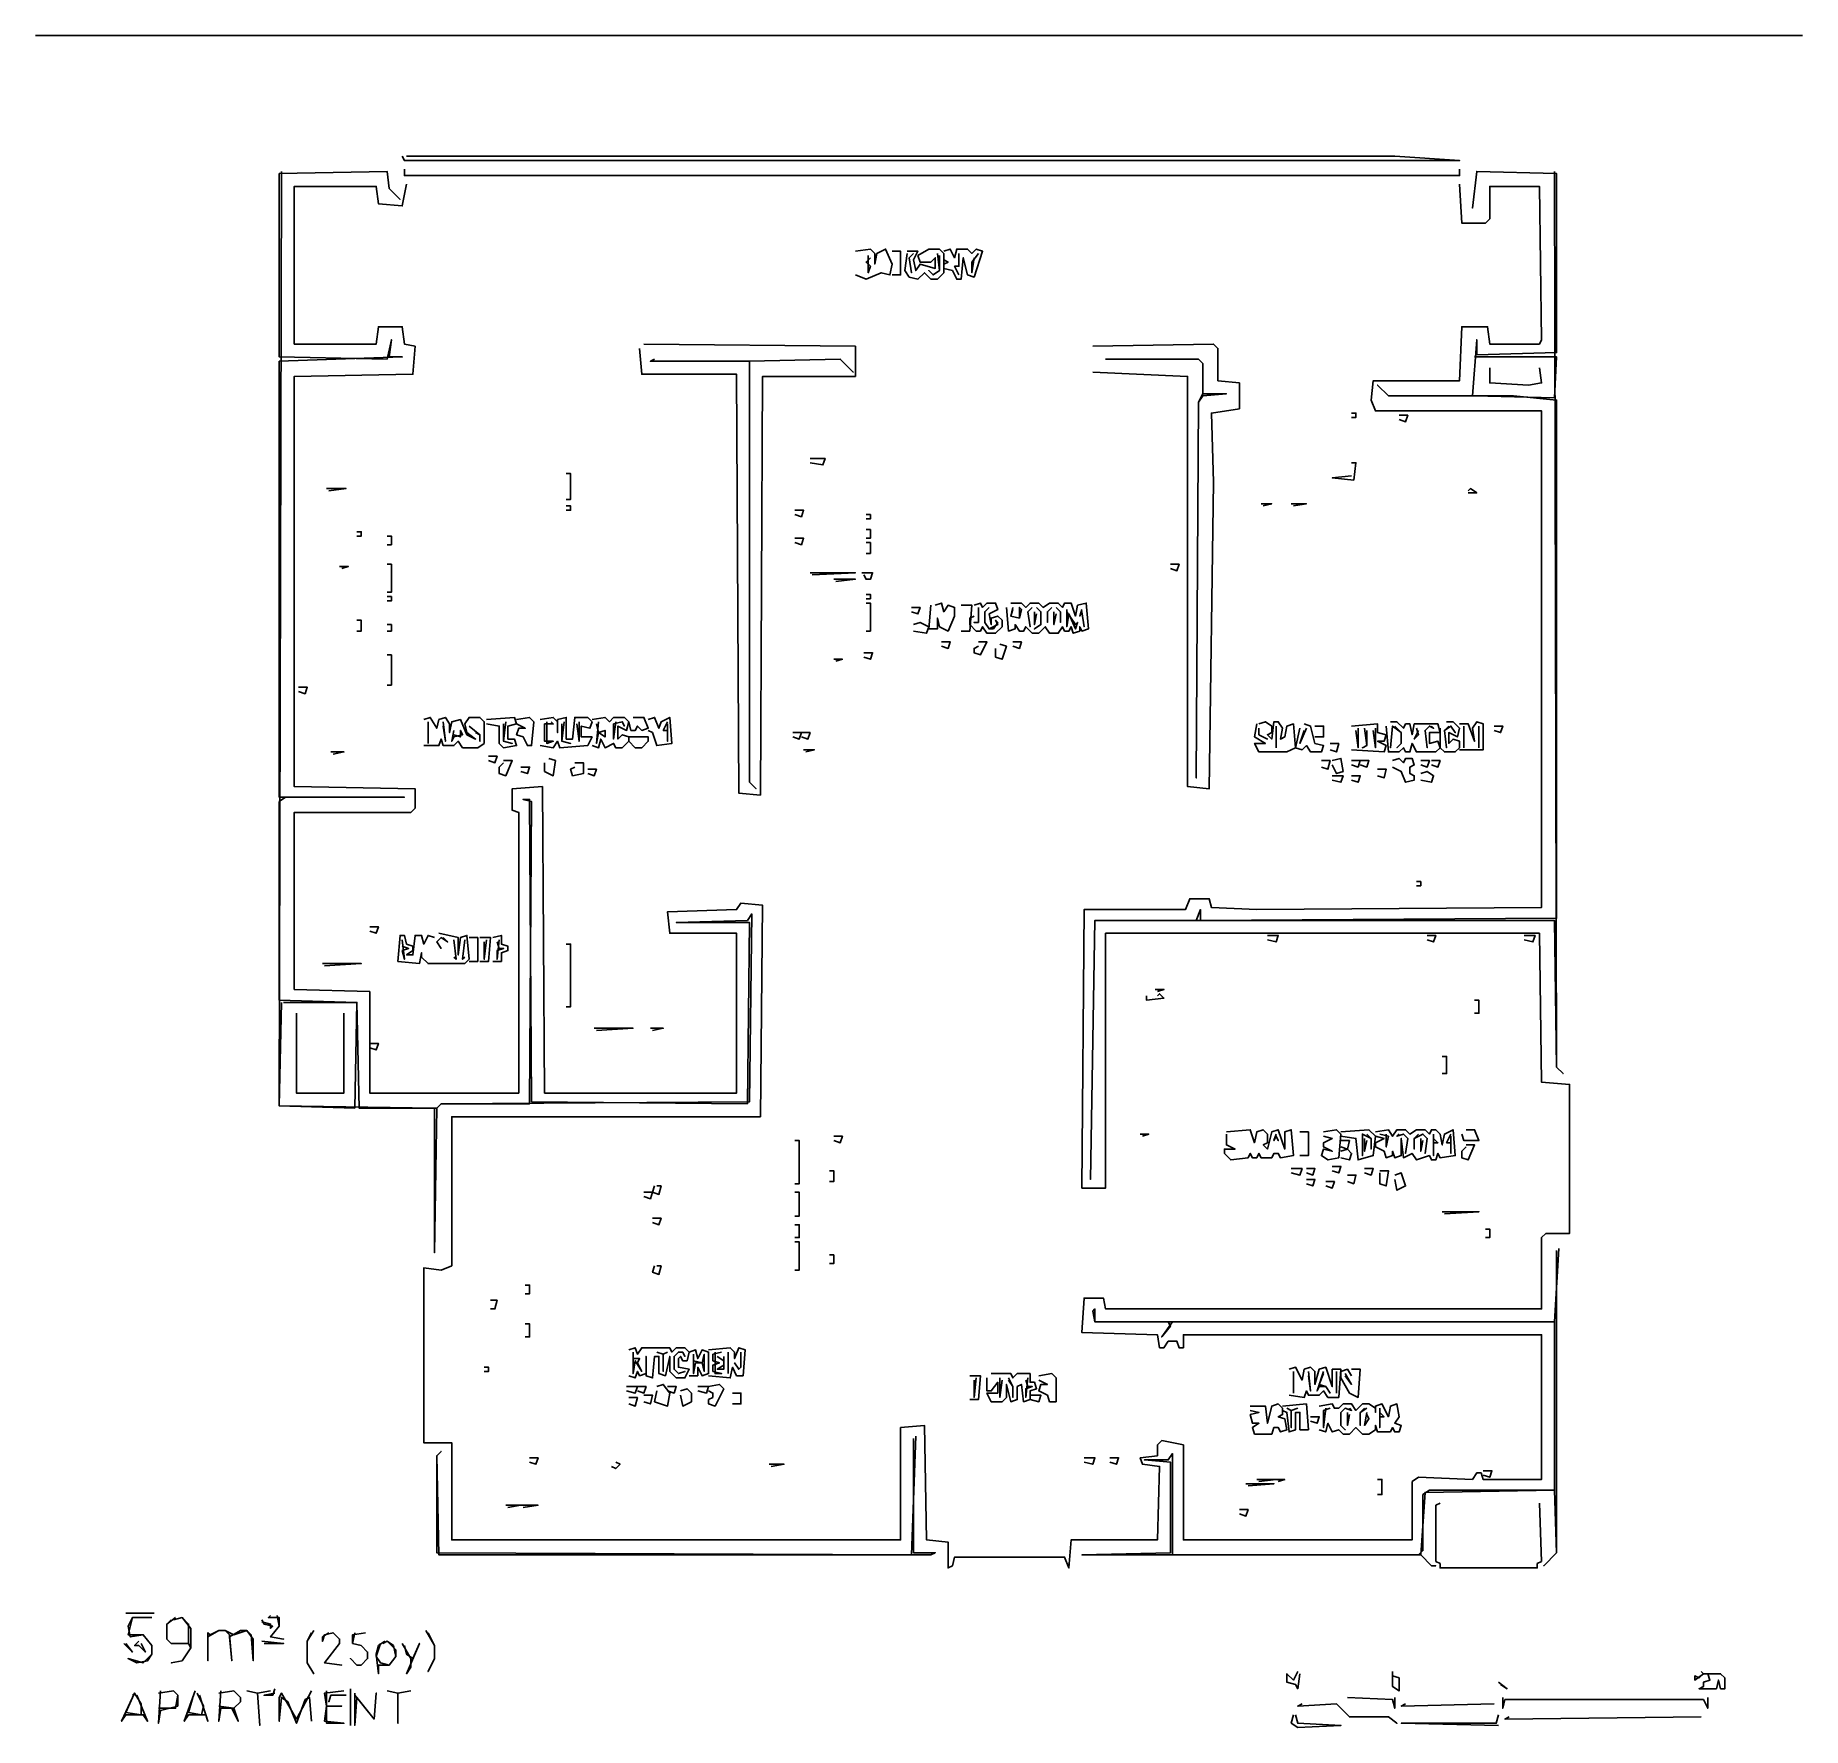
# Model space of a CAD drawing. Header units: metres. Extents: x 0 to 819, y 39 to 823.
import ezdxf

# ---------------------------------------------------------------- set-up
doc = ezdxf.new("R2010")
doc.units = ezdxf.units.M
doc.layers.add('A-FURN', color=2, linetype='Continuous')
doc.layers.add('A-WALL', color=1, linetype='Continuous')

msp = doc.modelspace()

# ---------------------------------------------------------------- linework, layer by layer
at = {"layer": 'A-FURN'}
for points in [[(170, 767), (171, 765), (660, 765), (630, 767), (172, 767)], [(172, 754), (170, 744), (159, 745), (158, 753), (120, 753), (120, 680), (158, 680), (159, 688), (170, 688), (171, 680), (176, 679), (175, 666), (120, 665), (120, 475), (176, 474), (176, 465), (174, 463), (120, 463), (120, 381), (155, 380), (155, 333), (224, 333), (224, 463), (221, 464), (221, 474), (235, 475), (236, 333), (325, 333), (325, 407), (294, 407), (293, 417), (325, 418), (327, 421), (337, 420), (336, 322), (193, 322), (193, 253), (188, 251), (180, 252), (180, 171), (193, 171), (193, 126), (401, 126), (401, 178), (412, 179), (413, 126), (423, 125), (423, 113), (425, 114), (426, 118), (477, 118), (479, 113), (480, 126), (520, 126), (521, 160), (513, 161), (512, 164), (520, 165), (520, 170), (522, 172), (532, 170), (532, 126), (638, 126), (638, 153), (641, 155), (666, 154), (668, 157), (670, 157), (671, 154), (698, 154), (698, 221), (532, 221), (532, 215), (530, 215), (529, 218), (525, 218), (523, 215), (521, 215), (520, 221), (485, 222), (486, 238), (495, 238), (496, 233), (698, 233), (698, 266), (700, 268), (711, 268), (711, 337), (698, 338), (697, 407), (496, 407), (496, 289), (485, 289), (486, 418), (533, 418), (535, 423), (544, 423), (545, 419), (566, 418), (698, 419), (698, 649), (621, 649), (619, 654), (620, 663), (660, 663), (661, 688), (673, 688), (674, 680), (697, 680), (698, 682), (697, 753), (674, 753), (674, 738), (672, 736), (661, 736), (660, 754)], [(171, 761), (171, 758), (660, 758), (660, 761)], [(380, 723), (387, 724), (389, 722), (389, 717), (390, 722), (394, 724), (397, 717), (396, 712), (392, 713), (385, 710), (380, 712)], [(397, 723), (401, 723), (401, 712), (397, 712)], [(404, 723), (409, 723), (407, 719), (408, 714), (410, 717), (417, 715), (417, 720), (415, 718), (410, 718), (409, 721), (414, 724), (419, 724), (421, 722), (421, 713), (418, 710), (415, 710), (412, 713), (409, 710), (405, 711), (403, 714), (404, 722)], [(421, 723), (424, 724), (426, 720), (427, 724), (432, 724), (434, 722), (436, 724), (439, 723), (435, 711), (432, 712), (430, 720), (429, 710), (427, 710), (425, 714), (421, 715), (421, 717), (423, 718), (421, 719)], [(282, 680), (380, 679), (380, 665), (337, 665), (336, 471), (326, 472), (325, 666), (281, 666), (280, 678)], [(490, 679), (546, 680), (548, 678), (548, 663), (558, 662), (558, 650), (545, 648), (546, 616), (544, 474), (534, 475), (534, 665), (490, 667)], [(674, 669), (674, 662), (692, 661), (698, 662), (697, 669)], [(610, 648), (612, 648), (612, 646), (610, 646)], [(632, 647), (636, 647), (635, 644), (632, 645)], [(359, 627), (366, 627), (365, 624), (359, 625)], [(610, 625), (612, 625), (611, 617), (601, 618), (610, 619)], [(246, 620), (248, 620), (248, 608), (246, 608)], [(135, 613), (144, 613), (136, 612)], [(664, 612), (665, 613), (668, 611), (664, 611)], [(246, 605), (248, 605), (248, 603), (246, 603)], [(352, 603), (356, 603), (355, 600), (352, 601)], [(385, 601), (387, 601), (387, 599), (385, 599)], [(568, 606), (573, 606), (569, 605)], [(582, 606), (589, 606), (583, 605)], [(149, 593), (151, 593), (151, 591), (149, 591)], [(163, 591), (165, 591), (165, 587), (163, 587)], [(352, 590), (356, 590), (355, 587), (352, 588)], [(385, 594), (387, 594), (387, 590), (385, 590)], [(385, 588), (387, 588), (387, 583), (385, 583)], [(141, 577), (145, 577), (142, 576)], [(163, 578), (165, 578), (165, 565), (163, 565)], [(359, 574), (380, 574), (360, 573)], [(383, 574), (388, 574), (387, 571), (385, 571), (384, 573)], [(526, 578), (530, 578), (529, 575), (526, 576)], [(370, 571), (380, 571), (371, 570)], [(163, 563), (165, 563), (165, 561), (163, 561)], [(385, 564), (387, 564), (387, 562), (385, 562)], [(385, 560), (387, 560), (387, 547), (385, 547)], [(406, 558), (410, 558), (409, 555), (406, 556)], [(417, 559), (420, 560), (421, 556), (423, 559), (426, 558), (426, 554), (423, 547), (419, 549), (418, 553), (418, 548), (414, 548), (415, 559)], [(429, 559), (434, 559), (433, 547), (429, 547)], [(435, 559), (438, 560), (439, 558), (441, 560), (445, 560), (446, 557), (442, 555), (443, 550), (443, 553), (446, 554), (448, 552), (448, 549), (445, 546), (441, 546), (439, 549), (438, 547), (436, 547), (433, 550), (433, 553), (435, 554)], [(452, 560), (457, 560), (459, 558), (461, 560), (465, 560), (467, 558), (470, 560), (474, 560), (476, 558), (477, 560), (480, 560), (482, 554), (483, 559), (487, 560), (488, 548), (485, 547), (484, 549), (484, 547), (481, 546), (480, 549), (479, 547), (477, 547), (476, 549), (474, 546), (470, 546), (468, 549), (465, 546), (462, 546), (459, 549), (458, 547), (456, 547), (454, 550), (454, 548), (451, 547), (450, 558)], [(149, 552), (151, 552), (151, 547), (149, 547)], [(163, 550), (165, 550), (165, 547), (163, 547)], [(407, 550), (410, 551), (414, 549), (413, 546), (407, 547)], [(463, 556), (463, 550), (464, 555)], [(472, 556), (472, 550), (473, 555)], [(420, 542), (424, 542), (423, 539), (420, 540)], [(437, 542), (441, 542), (438, 536), (435, 537), (435, 539), (437, 540)], [(447, 541), (450, 540), (448, 534), (445, 535), (445, 539)], [(453, 542), (457, 542), (456, 539), (453, 540)], [(163, 536), (165, 536), (165, 522), (163, 522)], [(370, 534), (374, 534), (371, 533)], [(384, 537), (388, 537), (387, 534), (384, 535)], [(122, 521), (126, 521), (125, 518), (122, 519)], [(180, 506), (183, 507), (186, 502), (187, 506), (190, 507), (192, 504), (192, 500), (193, 505), (197, 506), (200, 499), (204, 497), (200, 500), (199, 504), (201, 507), (206, 507), (208, 505), (208, 495), (205, 493), (198, 493), (196, 496), (194, 494), (189, 494), (188, 497), (187, 494), (180, 494)], [(209, 506), (222, 507), (223, 504), (219, 503), (219, 497), (222, 497), (223, 494), (217, 493), (215, 495), (215, 503), (209, 504)], [(223, 506), (229, 507), (231, 505), (230, 494), (228, 494), (226, 498), (223, 499), (224, 502), (227, 502), (223, 504)], [(234, 506), (240, 507), (242, 505), (242, 500), (242, 506), (246, 507), (246, 497), (249, 497), (250, 507), (256, 507), (258, 505), (257, 502), (253, 503), (253, 498), (258, 498), (256, 494), (243, 493), (242, 496), (240, 493), (234, 494)], [(258, 506), (264, 507), (266, 505), (268, 507), (273, 507), (275, 505), (274, 501), (270, 503), (270, 497), (272, 499), (275, 498), (275, 496), (272, 493), (269, 493), (268, 495), (264, 493), (262, 497), (261, 493), (258, 494)], [(277, 507), (282, 507), (284, 502), (281, 501), (279, 503), (278, 501), (276, 501), (275, 505)], [(284, 506), (287, 507), (289, 502), (290, 505), (294, 507), (295, 495), (288, 494), (286, 500), (284, 501)], [(351, 500), (355, 500), (354, 497), (351, 498)], [(355, 500), (359, 500), (358, 497), (355, 498)], [(567, 504), (570, 505), (573, 503), (573, 500), (571, 499), (573, 497), (574, 505), (576, 505), (578, 502), (577, 497), (579, 498), (580, 503), (583, 504), (584, 493), (580, 491), (567, 491), (565, 495), (570, 495), (565, 498), (566, 504)], [(588, 504), (591, 503), (593, 495), (597, 494), (596, 491), (591, 491), (589, 494), (587, 492), (584, 493), (586, 502)], [(593, 503), (597, 503), (597, 498), (593, 498)], [(610, 503), (622, 504), (622, 500), (626, 499), (625, 496), (622, 496), (626, 494), (625, 491), (610, 492)], [(628, 505), (631, 505), (634, 502), (635, 504), (637, 504), (638, 499), (639, 504), (650, 504), (651, 500), (646, 500), (646, 495), (650, 496), (651, 493), (649, 491), (640, 491), (638, 495), (637, 491), (635, 491), (634, 493), (632, 491), (627, 491), (626, 503)], [(654, 505), (657, 505), (660, 502), (659, 498), (655, 500), (655, 495), (657, 497), (660, 496), (660, 493), (658, 491), (653, 491), (651, 493), (651, 502)], [(660, 504), (664, 504), (667, 496), (666, 502), (668, 505), (671, 504), (671, 492), (660, 492)], [(676, 503), (680, 503), (679, 500), (676, 501)], [(275, 498), (284, 498), (284, 496), (281, 493), (278, 493), (275, 496)], [(356, 492), (361, 492), (357, 491)], [(600, 495), (604, 495), (603, 491), (600, 492)], [(137, 491), (143, 491), (138, 490)], [(210, 489), (214, 489), (213, 486), (210, 487)], [(217, 487), (221, 487), (218, 480), (215, 481), (215, 484), (217, 486)], [(225, 484), (229, 484), (228, 481), (225, 482)], [(238, 488), (241, 487), (240, 480), (236, 482), (236, 486)], [(250, 486), (254, 486), (254, 481), (249, 480), (248, 483), (250, 484)], [(596, 487), (600, 487), (599, 483), (596, 484)], [(601, 487), (605, 488), (606, 482), (603, 481), (601, 485)], [(610, 487), (614, 487), (613, 484), (610, 485)], [(614, 487), (618, 487), (617, 484), (614, 485)], [(629, 487), (632, 488), (634, 486), (635, 488), (638, 488), (639, 485), (637, 484), (637, 481), (639, 480), (639, 478), (635, 477), (633, 482), (629, 484)], [(642, 487), (646, 487), (645, 484), (642, 485)], [(647, 487), (651, 487), (650, 484), (647, 485)], [(256, 483), (260, 483), (259, 480), (256, 481)], [(601, 480), (606, 480), (605, 477), (601, 478)], [(610, 480), (614, 480), (613, 477), (610, 478)], [(622, 483), (626, 483), (625, 479), (622, 480)], [(642, 481), (645, 482), (648, 480), (647, 477), (642, 478)], [(640, 431), (642, 431), (642, 429), (640, 429)], [(155, 410), (159, 410), (158, 407), (155, 408)], [(187, 407), (196, 405), (196, 397), (197, 405), (200, 406), (201, 395), (199, 393), (182, 393), (179, 396), (179, 398), (178, 393), (168, 394), (169, 406), (171, 406), (172, 402), (175, 401), (175, 399), (172, 397), (175, 397), (176, 406), (179, 406), (180, 402), (182, 406), (185, 405)], [(201, 405), (205, 405), (205, 394), (201, 394)], [(206, 405), (211, 405), (210, 394), (206, 394)], [(212, 405), (216, 406), (216, 402), (219, 401), (219, 399), (216, 398), (216, 394), (212, 394)], [(246, 402), (248, 402), (248, 373), (246, 373)], [(571, 406), (576, 406), (575, 403), (571, 404)], [(645, 406), (649, 406), (648, 403), (645, 404)], [(690, 406), (695, 406), (694, 403), (690, 404)], [(133, 393), (151, 393), (134, 392)], [(520, 378), (521, 379), (523, 377), (515, 376), (515, 378)], [(519, 381), (523, 381), (520, 380)], [(121, 370), (121, 333), (143, 333), (143, 370)], [(667, 376), (669, 376), (669, 370), (667, 370)], [(259, 363), (277, 363), (260, 362)], [(285, 363), (291, 363), (286, 362)], [(155, 356), (159, 356), (158, 353), (155, 354)], [(652, 350), (654, 350), (654, 342), (652, 342)], [(370, 313), (374, 313), (373, 310), (370, 311)], [(512, 314), (516, 314), (513, 313)], [(552, 315), (563, 316), (565, 310), (566, 315), (569, 316), (571, 314), (571, 310), (569, 309), (571, 307), (573, 315), (576, 316), (579, 307), (579, 315), (582, 316), (583, 304), (577, 303), (576, 305), (574, 305), (573, 303), (568, 303), (567, 305), (566, 303), (564, 303), (563, 305), (562, 303), (554, 302), (551, 305), (551, 307), (556, 307), (552, 309), (552, 314)], [(586, 315), (590, 315), (590, 304), (586, 304)], [(597, 315), (603, 316), (605, 314), (604, 303), (599, 302), (596, 304), (597, 307), (601, 306), (597, 308), (597, 310), (601, 312), (597, 313)], [(605, 315), (618, 316), (621, 313), (620, 304), (613, 302), (612, 312), (605, 313)], [(616, 312), (616, 306), (617, 311)], [(621, 315), (627, 316), (629, 313), (631, 316), (635, 316), (637, 314), (640, 316), (644, 316), (646, 314), (647, 316), (649, 316), (651, 314), (652, 309), (653, 314), (657, 316), (658, 304), (651, 303), (650, 305), (649, 302), (647, 302), (646, 304), (640, 302), (638, 305), (634, 303), (633, 312), (633, 304), (630, 303), (629, 306), (629, 304), (626, 303), (625, 306), (621, 308), (621, 310), (625, 312), (621, 313)], [(642, 312), (642, 306), (643, 311)], [(663, 316), (667, 316), (669, 311), (662, 311), (661, 314)], [(352, 311), (354, 311), (354, 291), (352, 291)], [(605, 311), (609, 311), (608, 307), (605, 308)], [(605, 306), (608, 307), (610, 305), (609, 302), (605, 303)], [(663, 309), (667, 309), (664, 302), (661, 303), (661, 306), (663, 308)], [(368, 297), (370, 297), (370, 292), (368, 292)], [(582, 298), (587, 298), (586, 295), (582, 296)], [(589, 298), (593, 298), (592, 295), (589, 296)], [(601, 299), (605, 299), (604, 296), (601, 297)], [(608, 295), (612, 295), (611, 291), (608, 292)], [(616, 298), (620, 298), (619, 295), (616, 296)], [(623, 297), (627, 297), (626, 290), (623, 291), (623, 296)], [(630, 295), (633, 296), (635, 290), (631, 288), (630, 293)], [(282, 287), (286, 287), (285, 284), (282, 285)], [(288, 290), (290, 290), (289, 286), (286, 287), (287, 290)], [(352, 287), (354, 287), (354, 276), (352, 276)], [(589, 293), (593, 293), (592, 290), (589, 291)], [(598, 292), (602, 292), (601, 289), (598, 290)], [(286, 275), (290, 275), (289, 272), (286, 273)], [(352, 272), (354, 272), (354, 266), (352, 266)], [(652, 278), (669, 278), (653, 277)], [(352, 264), (354, 264), (354, 251), (352, 251)], [(672, 270), (674, 270), (674, 266), (672, 266)], [(368, 258), (370, 258), (370, 254), (368, 254)], [(288, 253), (290, 253), (289, 249), (286, 250), (287, 253)], [(227, 244), (229, 244), (229, 240), (227, 240)], [(211, 237), (214, 237), (213, 233), (211, 233)], [(227, 226), (229, 226), (229, 220), (227, 220)], [(275, 214), (278, 215), (279, 212), (281, 215), (294, 215), (295, 213), (297, 215), (301, 215), (303, 213), (302, 209), (300, 209), (299, 211), (298, 210), (298, 206), (303, 205), (301, 201), (297, 201), (294, 204), (294, 211), (292, 202), (289, 203), (289, 211), (287, 211), (286, 201), (283, 202), (283, 211), (283, 203), (280, 202), (279, 204), (278, 201), (275, 202)], [(303, 213), (306, 214), (307, 210), (309, 214), (312, 213), (312, 203), (309, 202), (307, 206), (307, 202), (303, 202)], [(312, 214), (322, 215), (324, 213), (324, 210), (326, 215), (329, 214), (328, 202), (325, 202), (323, 206), (322, 201), (312, 202)], [(208, 206), (210, 206), (210, 204), (208, 204)], [(316, 211), (319, 209), (319, 207), (316, 205), (319, 205), (319, 211)], [(581, 205), (584, 206), (587, 200), (588, 205), (591, 206), (593, 204), (593, 198), (595, 205), (598, 206), (601, 197), (601, 205), (605, 205), (604, 192), (599, 192), (597, 195), (595, 193), (590, 193), (589, 195), (588, 192), (581, 193)], [(610, 205), (614, 205), (613, 192), (609, 194), (605, 201), (605, 204), (608, 205), (610, 202)], [(274, 197), (279, 197), (278, 194), (274, 195)], [(279, 197), (283, 197), (282, 194), (279, 195)], [(288, 197), (291, 198), (294, 194), (293, 188), (287, 190), (288, 195)], [(293, 197), (297, 197), (296, 194), (293, 195)], [(307, 197), (312, 197), (311, 194), (307, 195)], [(312, 197), (317, 198), (319, 196), (315, 188), (312, 189), (312, 191), (314, 192), (314, 194), (312, 195)], [(433, 202), (438, 202), (437, 191), (433, 191)], [(443, 203), (452, 203), (453, 201), (455, 203), (461, 203), (461, 199), (463, 199), (464, 196), (461, 195), (461, 191), (458, 190), (457, 198), (455, 197), (455, 191), (452, 190), (450, 198), (450, 192), (448, 190), (443, 190), (441, 194), (446, 194), (446, 199), (443, 195), (441, 195), (441, 201)], [(465, 202), (471, 203), (473, 201), (473, 190), (470, 190), (469, 193), (465, 195), (466, 198), (469, 198), (465, 200)], [(275, 192), (279, 192), (278, 188), (275, 189)], [(282, 193), (286, 193), (285, 189), (282, 190)], [(299, 195), (302, 196), (304, 194), (304, 190), (300, 188), (299, 193)], [(323, 194), (327, 194), (327, 189), (323, 189)], [(461, 193), (466, 193), (465, 190), (461, 191)], [(563, 188), (570, 188), (571, 180), (573, 188), (576, 189), (578, 187), (578, 184), (576, 183), (579, 182), (580, 177), (577, 176), (576, 178), (574, 178), (573, 175), (565, 175), (564, 178), (567, 180), (564, 180), (563, 184), (567, 185), (563, 186)], [(578, 188), (589, 189), (590, 177), (586, 177), (586, 185), (584, 185), (584, 177), (581, 176), (580, 185), (578, 186)], [(595, 188), (601, 189), (602, 187), (604, 187), (606, 189), (610, 189), (612, 186), (615, 189), (618, 189), (621, 187), (621, 185), (621, 188), (624, 189), (627, 183), (628, 188), (631, 189), (632, 183), (630, 180), (633, 179), (632, 176), (630, 176), (629, 178), (628, 176), (622, 176), (621, 179), (621, 177), (618, 175), (615, 175), (612, 178), (609, 175), (606, 175), (604, 177), (601, 176), (599, 180), (598, 176), (595, 177)], [(591, 183), (595, 183), (594, 180), (591, 181)], [(608, 185), (608, 179), (609, 184)], [(617, 185), (616, 179), (618, 182), (617, 184)], [(229, 164), (233, 164), (232, 161), (229, 162)], [(486, 164), (491, 164), (490, 161), (486, 162)], [(498, 164), (502, 164), (501, 161), (498, 162)], [(269, 162), (271, 161), (269, 159), (267, 160)], [(340, 161), (347, 161), (341, 160)], [(671, 158), (675, 158), (674, 155), (671, 156)], [(561, 152), (574, 152), (562, 151)], [(566, 154), (575, 154), (567, 153)], [(575, 154), (579, 154), (576, 153)], [(622, 154), (624, 154), (624, 147), (622, 147)], [(218, 142), (225, 142), (219, 141)], [(225, 142), (233, 142), (226, 141)], [(558, 140), (562, 140), (561, 137), (558, 138)], [(651, 143), (649, 142), (649, 116), (651, 115), (651, 113), (696, 113), (696, 115), (698, 116), (697, 143)], [(42, 92), (55, 92)], [(105, 89), (106, 87), (110, 86), (109, 85), (109, 87), (105, 88)], [(41, 78), (45, 74), (42, 78)], [(48, 79), (46, 77), (48, 77), (51, 74), (49, 78)], [(105, 79), (115, 78), (106, 78)], [(585, 65), (583, 61), (580, 64), (580, 60), (584, 59), (585, 57), (586, 64)], [(629, 65), (629, 58), (632, 56), (632, 62), (629, 63)], [(678, 60), (682, 57), (679, 59)], [(772, 65), (773, 64), (771, 62), (769, 63), (769, 61), (773, 64), (775, 64), (776, 61), (773, 60), (773, 58), (771, 57), (779, 57), (780, 61), (781, 57), (783, 57), (783, 62), (781, 64), (773, 64)], [(111, 57), (110, 54), (106, 54), (111, 55)], [(137, 54), (136, 51), (137, 54), (144, 54)], [(146, 57), (146, 40)], [(608, 53), (629, 52), (630, 48), (630, 53)], [(680, 53), (680, 48), (681, 52), (773, 52), (775, 48), (775, 53)], [(583, 45), (582, 41), (585, 39), (605, 40), (585, 41), (584, 45)], [(678, 45), (677, 41), (633, 41), (678, 40)]]:
    msp.add_lwpolyline(points, dxfattribs=at)
at = {"layer": 'A-WALL'}
for points in [[(0, 823), (819, 823)], [(114, 760), (113, 327), (185, 326), (185, 259), (186, 326), (188, 328), (331, 329), (332, 416), (330, 413), (297, 412), (331, 412), (330, 328), (230, 329), (229, 469), (226, 469), (230, 468), (229, 328), (188, 328), (186, 326), (150, 326), (149, 375), (113, 376), (113, 468), (116, 470), (171, 470), (113, 470), (113, 672), (170, 674), (164, 674), (165, 682), (163, 673), (113, 674), (113, 759), (163, 760), (164, 752), (169, 747), (164, 752), (163, 760)], [(668, 760), (666, 743), (668, 760), (705, 759), (705, 676), (668, 675), (668, 682), (666, 656), (627, 656), (622, 661), (627, 656), (685, 656), (705, 654), (705, 414), (540, 413), (540, 418), (538, 413), (491, 413), (489, 293), (491, 413), (704, 413), (705, 345), (708, 342), (705, 345), (704, 760)], [(386, 721), (386, 713), (387, 716), (385, 718), (387, 720)], [(407, 722), (405, 720), (406, 713), (405, 720)], [(418, 722), (419, 714), (416, 712), (414, 714), (416, 712), (419, 714), (419, 721)], [(428, 722), (428, 716), (426, 716), (428, 712)], [(437, 722), (434, 718), (434, 713), (435, 720)], [(287, 673), (285, 672), (331, 672), (331, 477), (334, 474), (331, 477), (331, 672), (373, 673), (379, 667), (373, 673)], [(496, 673), (539, 673), (541, 671), (541, 657), (539, 653), (538, 479), (539, 653), (541, 656), (552, 657), (541, 657), (541, 671), (539, 673)], [(667, 674), (705, 674), (704, 655), (667, 656)], [(437, 558), (437, 551), (435, 551), (437, 551)], [(442, 558), (440, 556), (440, 551), (442, 548), (444, 548), (446, 551), (445, 552), (446, 550), (442, 548), (440, 551), (440, 556)], [(453, 558), (452, 554), (456, 553), (457, 557), (456, 558), (456, 553), (452, 554), (453, 557)], [(462, 558), (460, 556), (461, 549), (460, 556)], [(464, 558), (466, 556), (466, 550), (463, 548), (466, 550), (466, 556)], [(471, 558), (469, 556), (469, 551), (469, 556)], [(473, 558), (475, 556), (475, 551), (475, 556)], [(478, 557), (478, 549), (479, 555), (482, 548), (483, 551), (482, 550), (478, 556)], [(485, 557), (484, 554), (485, 556), (486, 549), (485, 556)], [(182, 505), (182, 495)], [(189, 505), (190, 496), (189, 503)], [(194, 501), (193, 496), (194, 498), (198, 499), (197, 501), (197, 498), (194, 499)], [(201, 503), (206, 499), (206, 496), (206, 499), (204, 500)], [(218, 505), (217, 496), (221, 495), (217, 496), (217, 504)], [(237, 505), (237, 495), (240, 496), (236, 496), (236, 504), (240, 504), (239, 505)], [(245, 505), (244, 496), (248, 495), (244, 496), (244, 504)], [(252, 505), (252, 496), (251, 504)], [(261, 505), (260, 495), (261, 500), (264, 498), (264, 501), (261, 500), (260, 504)], [(269, 505), (268, 497), (268, 504), (272, 505), (273, 503), (272, 505)], [(293, 505), (291, 501), (293, 501), (293, 496), (293, 504)], [(567, 502), (567, 499), (571, 497), (567, 499)], [(575, 503), (575, 493)], [(589, 502), (586, 495), (588, 501)], [(613, 502), (613, 493), (612, 501)], [(616, 502), (617, 494), (615, 493), (617, 494), (617, 501)], [(621, 502), (621, 493), (620, 501)], [(629, 503), (628, 493), (629, 503), (633, 500), (633, 495), (631, 493), (633, 495), (633, 500), (630, 503)], [(640, 502), (641, 499), (639, 497), (641, 501)], [(646, 503), (644, 501), (645, 493), (644, 501), (646, 503), (648, 502), (647, 503)], [(655, 503), (653, 501), (654, 493), (653, 501), (656, 503), (658, 500), (656, 503)], [(662, 503), (662, 493)], [(669, 503), (669, 493)], [(170, 404), (171, 395), (170, 399), (173, 400), (170, 401)], [(188, 405), (186, 403), (188, 400), (186, 403), (188, 405), (191, 403), (189, 405)], [(194, 404), (195, 395), (194, 396)], [(199, 404), (198, 395), (199, 396)], [(209, 404), (208, 395), (208, 403)], [(215, 404), (214, 395), (214, 399), (217, 400), (215, 400), (214, 403)], [(115, 375), (149, 375), (148, 326), (113, 327), (114, 375)], [(575, 314), (574, 311), (575, 313), (576, 311), (575, 313)], [(615, 314), (615, 304), (615, 314), (619, 312), (619, 307), (619, 312), (617, 314)], [(623, 314), (627, 313), (626, 308), (626, 314)], [(632, 314), (631, 313), (634, 314), (636, 312), (635, 305), (636, 312), (634, 314)], [(641, 314), (639, 312), (639, 307), (639, 312), (643, 314), (645, 312), (644, 305), (645, 312), (643, 314)], [(648, 314), (648, 304), (648, 310), (650, 310), (648, 312)], [(656, 314), (654, 310), (656, 310), (656, 305), (656, 313)], [(706, 261), (704, 227), (491, 227), (490, 232), (491, 233), (491, 227), (525, 227), (526, 225), (522, 220), (527, 227), (704, 227), (704, 149), (646, 149), (643, 147), (643, 121), (641, 119), (527, 119), (527, 166), (525, 163), (514, 163), (526, 162), (526, 120), (485, 119), (642, 119), (647, 114), (649, 114), (647, 114), (642, 119), (644, 148), (704, 149), (705, 120), (699, 114), (705, 120), (705, 260)], [(277, 213), (277, 203), (278, 209), (281, 204), (279, 208), (280, 210), (277, 210)], [(288, 213), (291, 212), (291, 204), (291, 212), (293, 213)], [(298, 213), (296, 211), (296, 205), (298, 203), (301, 204), (298, 203), (296, 205), (296, 211), (298, 213), (300, 213), (301, 211), (300, 213)], [(315, 213), (315, 203), (318, 203), (314, 204), (314, 207), (317, 208), (314, 209), (314, 212), (318, 213)], [(321, 213), (321, 203)], [(327, 213), (327, 206), (326, 205), (324, 208), (326, 205), (327, 206)], [(305, 212), (305, 203), (306, 208), (309, 208), (310, 204), (310, 212), (309, 208), (305, 209)], [(436, 201), (435, 192), (435, 200)], [(447, 201), (447, 192), (448, 200)], [(451, 201), (453, 197), (453, 192), (453, 197), (451, 200)], [(460, 201), (459, 192), (459, 196), (462, 197), (460, 197), (459, 200)], [(583, 204), (583, 194)], [(590, 204), (591, 195), (590, 202)], [(597, 204), (594, 195), (595, 197), (598, 197), (600, 194), (598, 197), (595, 198), (597, 203)], [(603, 204), (603, 194)], [(607, 203), (610, 198), (607, 202)], [(580, 187), (582, 186), (582, 178), (582, 186), (585, 187)], [(598, 187), (597, 178), (597, 186), (600, 187)], [(607, 187), (605, 185), (605, 179), (607, 177), (605, 179), (605, 185), (607, 187), (610, 186), (609, 187)], [(616, 187), (614, 185), (614, 179), (614, 185), (617, 187)], [(623, 187), (623, 178), (623, 183), (625, 183), (623, 185)], [(408, 174), (406, 119), (186, 120), (186, 165), (188, 167), (186, 165), (187, 119), (415, 119), (417, 120), (407, 120), (407, 173)], [(109, 91), (108, 90), (113, 90), (113, 86), (109, 81), (115, 80), (109, 81), (113, 86), (112, 91)], [(45, 90), (43, 82), (50, 82), (54, 77), (54, 73), (50, 69), (43, 71), (47, 69), (52, 70), (54, 73), (54, 77), (50, 82), (44, 81), (43, 86), (45, 90), (54, 90)], [(64, 89), (68, 90), (71, 87), (71, 78), (63, 78), (61, 80), (61, 87), (63, 89)], [(65, 90), (61, 87), (61, 80), (63, 78), (71, 78), (72, 76), (68, 70), (63, 69), (68, 70), (72, 76), (72, 85), (68, 90)], [(85, 84), (81, 82), (80, 83), (80, 70), (80, 81), (85, 84), (88, 84), (90, 82), (91, 70), (90, 81), (95, 84), (98, 84), (101, 80), (101, 70), (100, 82), (98, 84), (92, 82), (88, 84)], [(129, 84), (126, 79), (126, 69), (129, 64), (126, 69), (126, 79), (128, 83)], [(136, 83), (133, 81), (133, 79), (134, 82), (138, 83), (141, 80), (141, 78), (134, 69), (142, 68), (134, 69), (141, 78), (141, 80), (138, 83)], [(148, 83), (147, 78), (151, 77), (154, 74), (154, 71), (151, 68), (149, 68), (146, 71), (149, 68), (151, 68), (154, 71), (154, 74), (151, 77), (147, 78), (147, 82), (153, 83)], [(181, 84), (185, 77), (185, 71), (182, 65), (185, 71), (185, 77), (182, 83)], [(161, 78), (163, 79), (167, 75), (167, 72), (164, 68), (160, 69), (158, 72), (160, 78)], [(162, 79), (159, 77), (158, 73), (159, 64), (159, 68), (164, 68), (167, 72), (166, 77), (163, 79)], [(170, 78), (174, 71), (174, 67), (172, 64), (178, 78), (175, 71), (172, 73), (171, 77)], [(46, 55), (40, 42), (42, 45), (50, 45), (52, 42), (47, 54)], [(45, 54), (46, 55), (49, 50), (49, 45), (42, 46), (45, 53)], [(57, 55), (64, 56), (66, 54), (65, 48), (57, 48)], [(58, 56), (57, 41), (58, 47), (66, 49), (66, 54), (64, 56)], [(74, 56), (69, 42), (71, 45), (79, 45), (80, 42), (76, 54)], [(75, 55), (78, 49), (77, 45), (71, 46), (73, 53)], [(85, 55), (92, 56), (95, 53), (95, 51), (92, 48), (85, 49)], [(86, 56), (85, 42), (86, 48), (91, 48), (94, 42), (92, 48), (95, 51), (95, 53), (92, 56)], [(98, 56), (103, 55), (104, 40), (103, 55), (109, 56)], [(128, 56), (121, 43), (114, 55), (113, 53), (113, 42), (114, 53), (117, 51), (121, 41), (125, 52), (127, 53), (128, 42)], [(135, 56), (135, 41), (143, 41), (134, 42), (135, 49), (142, 49), (135, 49), (134, 55), (143, 56)], [(148, 55), (148, 40), (149, 53), (157, 43), (158, 55), (157, 43), (148, 54)], [(163, 56), (168, 55), (168, 41), (168, 55), (174, 56)], [(587, 50), (585, 49), (603, 50), (609, 44), (627, 44), (631, 41), (627, 44), (609, 44), (603, 50)], [(635, 50), (633, 49), (676, 50)], [(683, 44), (681, 43), (772, 44)]]:
    msp.add_lwpolyline(points, dxfattribs=at)

doc.saveas('drawing.dxf')
